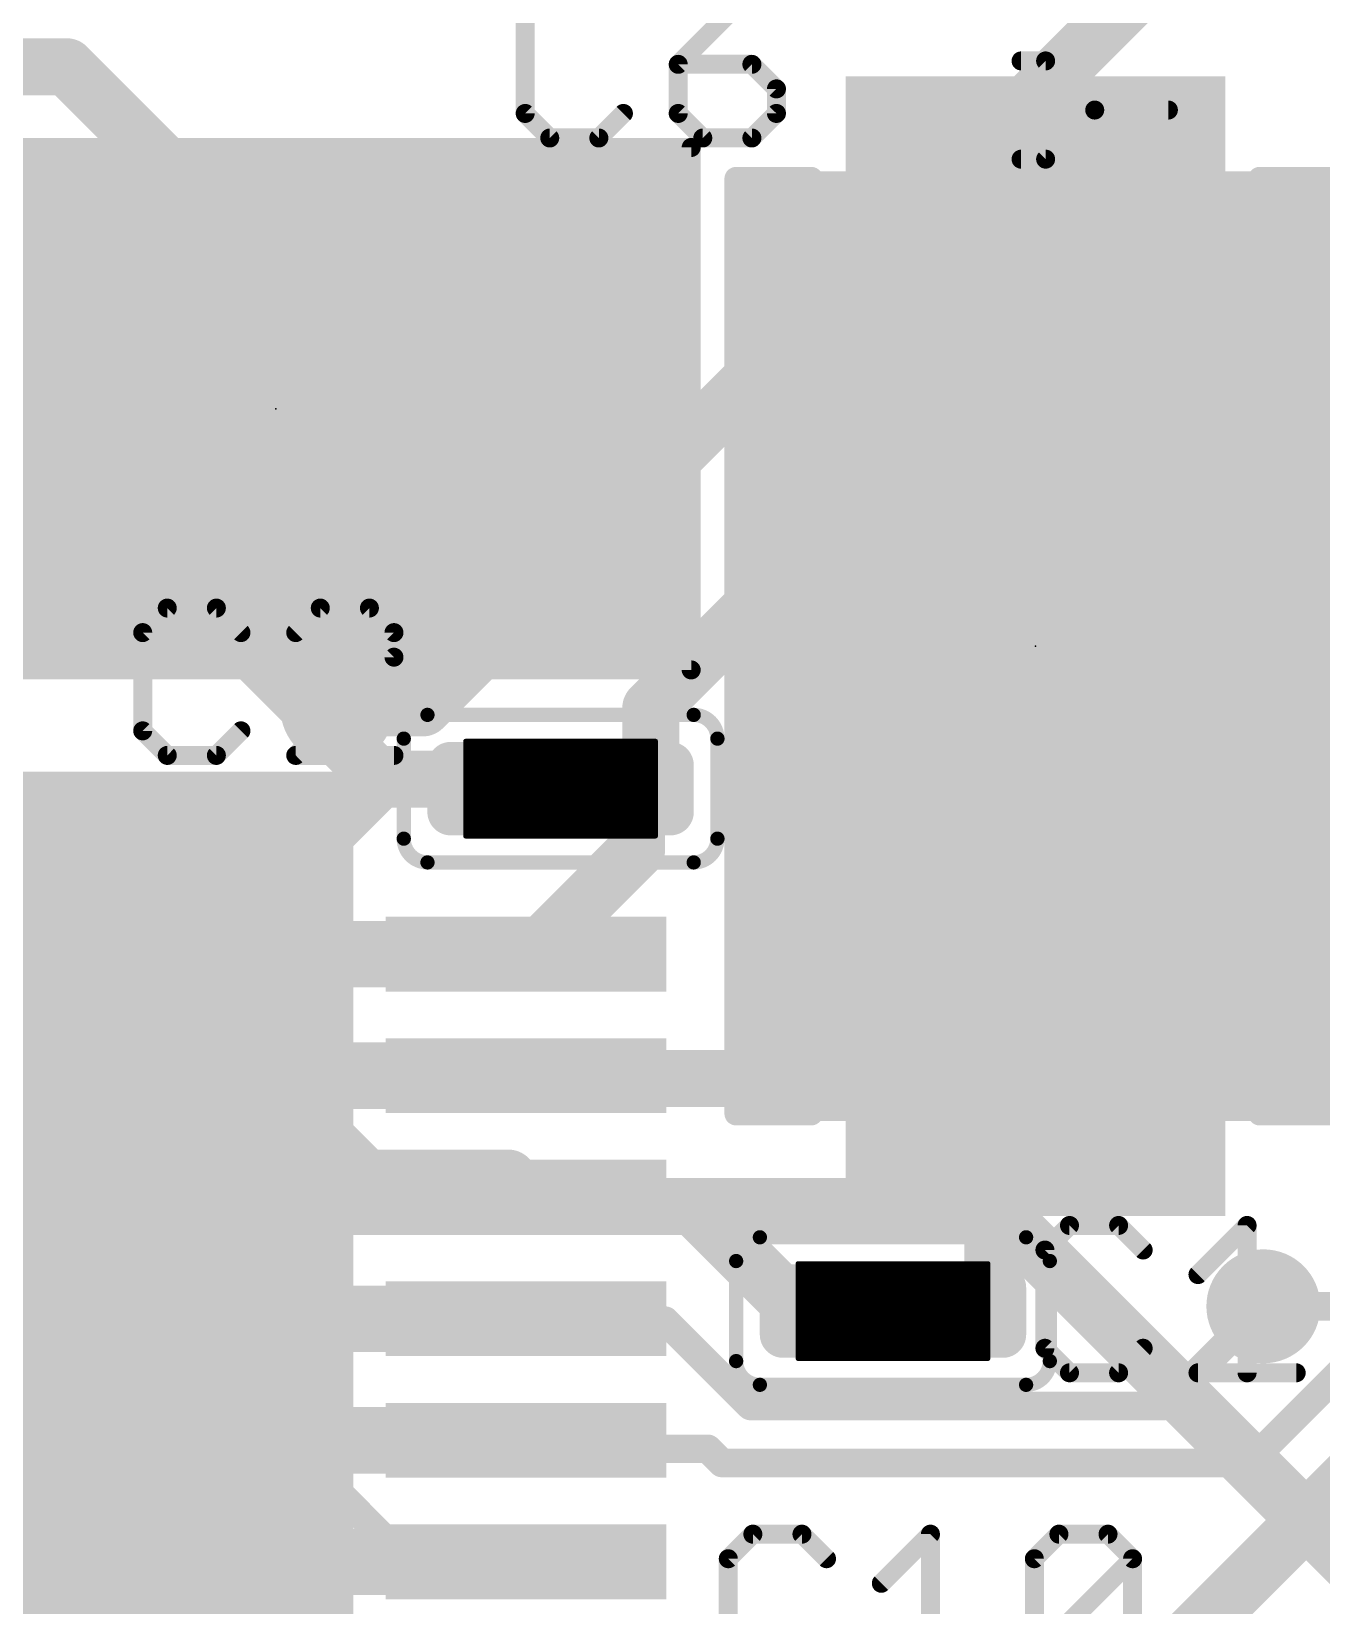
# Model space of a CAD drawing. Extents: x -6.8 to 69.2, y -5 to 26.2.
# Drawn here: x 46.45 to 53.35, y 9.6 to 18.02 of the extents above; entities that cross this region are included whole.
import ezdxf

# ---------------------------------------------------------------- set-up
doc = ezdxf.new("R2010")
doc.units = 0
for name, color, linetype in [('1', 22, 'CONTINUOUS'), ('16', 175, 'CONTINUOUS'), ('18', 82, 'CONTINUOUS'), ('21', 253, 'CONTINUOUS'), ('22', 253, 'CONTINUOUS'), ('23', 7, 'CONTINUOUS'), ('25', 253, 'CONTINUOUS'), ('39', 22, 'CONTINUOUS'), ('51', 253, 'CONTINUOUS')]:
    doc.layers.add(name, color=color, linetype=linetype)

# ---------------------------------------------------------------- blocks, each defined once
blk = doc.blocks.new('RECT80000X80000R50')
at = {"const_width": 0.125}
blk.add_lwpolyline([(0.1875, -0.125), (0.1875, 0.125, 0.4142), (0.125, 0.1875), (-0.125, 0.1875, 0.4142), (-0.1875, 0.125), (-0.1875, -0.125, 0.4142), (-0.125, -0.1875), (0.125, -0.1875, 0.4142)], format="xyb", close=True, dxfattribs=at)
blk.add_solid([(-0.1504, -0.1504), (0.1504, -0.1504), (-0.1504, 0.1504), (0.1504, 0.1504)])
blk = doc.blocks.new('RECT')
blk.add_solid([(-0.5, -0.5), (0.5, -0.5), (-0.5, 0.5), (0.5, 0.5)])
blk = doc.blocks.new('ROUNDV')
at = {"const_width": 0.5}
blk.add_lwpolyline([(0, -0.25, 1), (0, 0.25, 1), (0, -0.25)], format="xyb", dxfattribs=at)

msp = doc.modelspace()

# ---------------------------------------------------------------- linework, layer by layer
at = {"layer": '1'}
for points, const_width in [([(44.4246, 17.8308), (46.6344, 17.8308)], 0.3048), ([(46.6344, 17.8308), (48.4632, 16.002)], 0.3048), ([(51.816, 16.891), (51.816, 16.4592)], 0.3048), ([(51.816, 16.4592), (49.7586, 14.4018)], 0.3048), ([(46.3296, 16.002), (46.2915, 16.002)], 0.3048), ([(46.3296, 16.002), (48.006, 14.3256)], 0.3048), ([(48.4632, 16.002), (49.2125, 16.002)], 0.3048), ([(48.0822, 14.4018), (48.006, 14.3256)], 0.3048), ([(49.7586, 14.4018), (49.7586, 14.097)], 0.3048), ([(48.006, 14.3256), (48.3108, 14.0208)], 0.3048), ([(49.7586, 14.097), (49.7385, 13.97)], 0.3048), ([(48.3108, 14.0208), (48.006, 13.716)], 0.3048), ([(48.3108, 14.0208), (48.768, 14.0208)], 0.3048), ([(48.768, 14.0208), (48.8135, 13.97)], 0.3048), ([(49.6824, 13.9446), (49.7385, 13.97)], 0.3048), ([(49.6824, 13.6398), (49.6824, 13.9446)], 0.3048), ([(48.006, 13.716), (48.006, 12.1158)], 0.3048), ([(49.149, 13.1064), (49.6824, 13.6398)], 0.3048), ([(48.387, 9.906), (44.7294, 13.5636)], 0.1524), ([(49.149, 13.1064), (49.091, 13.085)], 0.3048), ([(51.5112, 12.4206), (51.816, 12.573)], 0.3048), ([(51.816, 12.573), (51.5874, 12.3444)], 0.3048), ([(49.149, 12.4206), (49.091, 12.435)], 0.3048), ([(51.5112, 12.4206), (49.149, 12.4206)], 0.3048), ([(51.5874, 12.3444), (51.5874, 11.2014)], 0.3048), ([(48.006, 12.1158), (48.2346, 11.8872)], 0.3048), ([(52.3494, 9.144), (55.3212, 12.1158)], 0.3048), ([(48.2346, 11.8872), (48.9966, 11.8872)], 0.3048), ([(48.9966, 11.8872), (49.091, 11.785)], 0.3048), ([(49.149, 11.7348), (49.091, 11.785)], 0.3048), ([(49.149, 11.7348), (49.9872, 11.7348)], 0.3048), ([(49.9872, 11.7348), (50.5206, 11.2014)], 0.3048), ([(50.5206, 11.2014), (50.5915, 11.176)], 0.3048), ([(51.5874, 11.2014), (51.5165, 11.176)], 0.3048), ([(53.8734, 11.2776), (52.959, 10.3632)], 0.1524), ([(49.149, 11.1252), (49.091, 11.135)], 0.1524), ([(49.8348, 11.1252), (49.149, 11.1252)], 0.1524), ([(50.292, 10.668), (49.8348, 11.1252)], 0.1524), ([(53.0352, 11.2014), (52.5018, 10.668)], 0.1524), ([(52.5018, 10.668), (50.292, 10.668)], 0.1524), ([(49.149, 10.4394), (49.091, 10.485)], 0.1524), ([(50.0634, 10.4394), (49.149, 10.4394)], 0.1524), ([(50.1396, 10.3632), (50.0634, 10.4394)], 0.1524), ([(52.959, 10.3632), (50.1396, 10.3632)], 0.1524), ([(49.0728, 9.906), (48.387, 9.906)], 0.1524), ([(49.0728, 9.906), (49.091, 9.835)], 0.1524)]:
    msp.add_lwpolyline(points, dxfattribs=dict(at, const_width=const_width))
for points, const_width in [([(46.6883, 17.8847, 1), (46.5805, 17.7769)], 0.1524), ([(46.6344, 17.7546, 1), (46.6344, 17.907)], 0.1524), ([(51.8922, 16.891, 1), (51.7398, 16.891)], 0.1524), ([(51.8699, 16.4053, 1), (51.7621, 16.5131)], 0.1524), ([(51.7398, 16.4592, 1), (51.8922, 16.4592)], 0.1524), ([(46.3835, 16.0559, 1), (46.2757, 15.9481)], 0.1524), ([(46.3296, 15.9258, 1), (46.3296, 16.0782)], 0.1524), ([(48.4632, 16.0782, 1), (48.4632, 15.9258)], 0.1524), ([(48.4093, 15.9481, 1), (48.5171, 16.0559)], 0.1524), ([(49.2125, 15.9258, 1), (49.2125, 16.0782)], 0.1524), ([(48.1361, 14.3479, 1), (48.0283, 14.4557)], 0.1524), ([(49.8348, 14.4018, 1), (49.6824, 14.4018)], 0.1524), ([(49.7047, 14.4557, 1), (49.8125, 14.3479)], 0.1524), ([(48.0599, 14.3795, 1), (47.9521, 14.2717)], 0.1524), ([(47.9521, 14.3795, 1), (48.0599, 14.2717)], 0.1524), ([(47.9521, 14.2717, 1), (48.0599, 14.3795)], 0.1524), ([(49.8339, 14.0851, 1), (49.6833, 14.1089)], 0.1524), ([(48.3108, 14.097, 1), (48.3108, 13.9446)], 0.1524), ([(48.3647, 13.9669, 1), (48.2569, 14.0747)], 0.1524), ([(48.2569, 13.9669, 1), (48.3647, 14.0747)], 0.1524), ([(48.8248, 14.0716, 1), (48.7112, 13.97)], 0.1524), ([(48.768, 13.9446, 1), (48.768, 14.097)], 0.1524), ([(49.6824, 14.097, 1), (49.8348, 14.097)], 0.1524), ([(48.7567, 13.9192, 1), (48.8703, 14.0208)], 0.1524), ([(49.7586, 13.9446, 1), (49.6062, 13.9446)], 0.1524), ([(49.651, 14.014, 1), (49.7138, 13.8752)], 0.1524), ([(49.7699, 13.9006, 1), (49.7071, 14.0394)], 0.1524), ([(49.6632, 13.9819, 1), (49.8138, 13.9581)], 0.1524), ([(48.0822, 13.716, 1), (47.9298, 13.716)], 0.1524), ([(47.9521, 13.7699, 1), (48.0599, 13.6621)], 0.1524), ([(49.7363, 13.5859, 1), (49.6285, 13.6937)], 0.1524), ([(49.6062, 13.6398, 1), (49.7586, 13.6398)], 0.1524), ([(49.0646, 13.1565, 1), (49.1174, 13.0135)], 0.1524), ([(49.0951, 13.1603, 1), (49.2029, 13.0525)], 0.1524), ([(49.1754, 13.0349, 1), (49.1226, 13.1779)], 0.1524), ([(51.8699, 12.5191, 1), (51.7621, 12.6269)], 0.1524), ([(51.8501, 12.5048, 1), (51.7819, 12.6412)], 0.1524), ([(49.1094, 12.509, 1), (49.0726, 12.361)], 0.1524), ([(49.149, 12.4968, 1), (49.149, 12.3444)], 0.1524), ([(49.1306, 12.3466, 1), (49.1674, 12.4946)], 0.1524), ([(51.4771, 12.4888, 1), (51.5453, 12.3524)], 0.1524), ([(51.5112, 12.3444, 1), (51.5112, 12.4968)], 0.1524), ([(51.6636, 12.3444, 1), (51.5112, 12.3444)], 0.1524), ([(51.5335, 12.3983, 1), (51.6413, 12.2905)], 0.1524), ([(48.0599, 12.1697, 1), (47.9521, 12.0619)], 0.1524), ([(47.9298, 12.1158, 1), (48.0822, 12.1158)], 0.1524), ([(48.2346, 11.9634, 1), (48.2346, 11.811)], 0.1524), ([(49.0526, 11.9389, 1), (48.9406, 11.8355)], 0.1524), ([(48.9966, 11.811, 1), (48.9966, 11.9634)], 0.1524), ([(48.1807, 11.8333, 1), (48.2885, 11.9411)], 0.1524), ([(49.1409, 11.8426, 1), (49.0411, 11.7274)], 0.1524), ([(49.035, 11.7333, 1), (49.147, 11.8367)], 0.1524), ([(49.149, 11.811, 1), (49.149, 11.6586)], 0.1524), ([(50.0411, 11.7887, 1), (49.9333, 11.6809)], 0.1524), ([(49.9872, 11.6586, 1), (49.9872, 11.811)], 0.1524), ([(49.0991, 11.6772, 1), (49.1989, 11.7924)], 0.1524), ([(50.5463, 11.2731, 1), (50.4949, 11.1297)], 0.1524), ([(50.4667, 11.1475, 1), (50.5745, 11.2553)], 0.1524), ([(50.5658, 11.1043, 1), (50.6172, 11.2477)], 0.1524), ([(51.4908, 11.2477, 1), (51.5422, 11.1043)], 0.1524), ([(51.6131, 11.1297, 1), (51.5617, 11.2731)], 0.1524), ([(49.0973, 11.1726, 1), (49.0847, 11.0974)], 0.0762), ([(49.149, 11.1633, 1), (49.149, 11.0871)], 0.0762), ([(49.1427, 11.0876, 1), (49.1553, 11.1628)], 0.0762), ([(49.8617, 11.1521, 1), (49.8079, 11.0983)], 0.0762), ([(49.8348, 11.0871, 1), (49.8348, 11.1633)], 0.0762), ([(51.5112, 11.2014, 1), (51.6636, 11.2014)], 0.1524), ([(53.0621, 11.1745, 1), (53.0083, 11.2283)], 0.0762), ([(50.292, 10.7061, 1), (50.292, 10.6299)], 0.0762), ([(50.2651, 10.6411, 1), (50.3189, 10.6949)], 0.0762), ([(52.4749, 10.6949, 1), (52.5287, 10.6411)], 0.0762), ([(52.5018, 10.6299, 1), (52.5018, 10.7061)], 0.0762), ([(49.1145, 10.515, 1), (49.0675, 10.455)], 0.0762), ([(49.149, 10.4775, 1), (49.149, 10.4013)], 0.0762), ([(49.1255, 10.4094, 1), (49.1725, 10.4694)], 0.0762), ([(50.0903, 10.4663, 1), (50.0365, 10.4125)], 0.0762), ([(50.0634, 10.4013, 1), (50.0634, 10.4775)], 0.0762), ([(50.1396, 10.4013, 1), (50.1396, 10.3251)], 0.0762), ([(52.959, 10.3251, 1), (52.959, 10.4013)], 0.0762), ([(50.1127, 10.3363, 1), (50.1665, 10.3901)], 0.0762), ([(52.9321, 10.3901, 1), (52.9859, 10.3363)], 0.0762), ([(48.387, 9.9441, 1), (48.387, 9.8679)], 0.0762), ([(48.3601, 9.8791, 1), (48.4139, 9.9329)], 0.0762), ([(49.1097, 9.9155, 1), (49.0359, 9.8965)], 0.0762), ([(49.0728, 9.8679, 1), (49.0728, 9.9441)], 0.0762), ([(49.0541, 9.8255, 1), (49.1279, 9.8445)], 0.0762)]:
    msp.add_lwpolyline(points, format="xyb", dxfattribs=dict(at, const_width=const_width))
at = {"layer": '16'}
for points, const_width in [([(48.5394, 14.4018), (52.7304, 18.5928)], 0.3048), ([(48.0822, 14.4018), (48.5394, 14.4018)], 0.3048), ([(39.7002, 11.7348), (51.5874, 11.7348)], 0.3048), ([(51.5874, 11.7348), (54.1782, 9.144)], 0.3048), ([(61.6458, 11.2014), (53.0352, 11.2014)], 0.1524)]:
    msp.add_lwpolyline(points, dxfattribs=dict(at, const_width=const_width))
for points, const_width in [([(48.0822, 14.478, 1), (48.0822, 14.3256)], 0.1524), ([(48.4855, 14.4557, 1), (48.5933, 14.3479)], 0.1524), ([(48.5394, 14.3256, 1), (48.5394, 14.478)], 0.1524), ([(51.6413, 11.7887, 1), (51.5335, 11.6809)], 0.1524), ([(51.5874, 11.6586, 1), (51.5874, 11.811)], 0.1524), ([(53.0352, 11.2395, 1), (53.0352, 11.1633)], 0.0762)]:
    msp.add_lwpolyline(points, format="xyb", dxfattribs=dict(at, const_width=const_width))
at = {"layer": '21'}
for points, const_width in [([(45.5295, 17.399), (49.9745, 17.399)], 0.1016), ([(49.9745, 17.399), (49.9745, 14.605)], 0.1016), ([(50.616, 17.232), (50.216, 17.232)], 0.127), ([(50.216, 17.232), (50.216, 12.232)], 0.127), ([(53.416, 17.232), (53.016, 17.232)], 0.127), ([(48.1965, 16.256), (48.1965, 15.748)], 0.127), ([(48.4505, 16.002), (47.9425, 16.002)], 0.127), ([(51.816, 15.367), (51.816, 15.875)], 0.127), ([(51.816, 15.367), (50.546, 15.367)], 0.127), ([(53.086, 15.367), (51.816, 15.367)], 0.127), ([(52.832, 14.986), (50.8, 14.986)], 0.127), ([(50.8, 14.986), (50.8, 14.478)], 0.127), ([(52.832, 14.478), (52.832, 14.986)], 0.127), ([(49.9745, 14.605), (45.5295, 14.605)], 0.1016), ([(50.8, 14.478), (52.832, 14.478)], 0.127), ([(48.564, 14.3645), (49.988, 14.3645)], 0.0762), ([(48.437, 13.7025), (48.437, 14.2375)], 0.0762), ([(50.115, 14.2375), (50.115, 13.7025)], 0.0762), ([(51.816, 14.097), (50.546, 14.097)], 0.127), ([(53.086, 14.097), (51.816, 14.097)], 0.127), ([(51.816, 14.097), (51.816, 13.589)], 0.127), ([(48.066, 13.96), (42.866, 13.96)], 0.2032), ([(48.066, 6.995), (48.066, 13.96)], 0.2032), ([(49.988, 13.5755), (48.564, 13.5755)], 0.0762), ([(50.216, 12.232), (50.616, 12.232)], 0.127), ([(53.016, 12.232), (53.416, 12.232)], 0.127), ([(50.342, 11.5705), (51.766, 11.5705)], 0.0762), ([(50.215, 10.9085), (50.215, 11.4435)], 0.0762), ([(51.893, 11.4435), (51.893, 10.9085)], 0.0762), ([(51.766, 10.7815), (50.342, 10.7815)], 0.0762)]:
    msp.add_lwpolyline(points, dxfattribs=dict(at, const_width=const_width))
for points, const_width in [([(49.9999, 17.399, 1), (49.9491, 17.399)], 0.0508), ([(49.9745, 17.3736, 1), (49.9745, 17.4244)], 0.0508), ([(50.2478, 17.232, 1), (50.1842, 17.232)], 0.0635), ([(50.216, 17.2637, 1), (50.216, 17.2003)], 0.0635), ([(50.616, 17.2003, 1), (50.616, 17.2637)], 0.0635), ([(53.016, 17.2637, 1), (53.016, 17.2003)], 0.0635), ([(48.2283, 16.256, 1), (48.1647, 16.256)], 0.0635), ([(47.9425, 16.0338, 1), (47.9425, 15.9703)], 0.0635), ([(48.4505, 15.9703, 1), (48.4505, 16.0338)], 0.0635), ([(51.8478, 15.875, 1), (51.7843, 15.875)], 0.0635), ([(48.1647, 15.748, 1), (48.2283, 15.748)], 0.0635), ([(50.546, 15.3988, 1), (50.546, 15.3353)], 0.0635), ([(51.816, 15.3988, 1), (51.816, 15.3353)], 0.0635), ([(51.816, 15.3353, 1), (51.816, 15.3988)], 0.0635), ([(53.086, 15.3353, 1), (53.086, 15.3988)], 0.0635), ([(51.7843, 15.367, 1), (51.8478, 15.367)], 0.0635), ([(50.8, 15.0178, 1), (50.8, 14.9543)], 0.0635), ([(50.8318, 14.986, 1), (50.7683, 14.986)], 0.0635), ([(52.8638, 14.986, 1), (52.8002, 14.986)], 0.0635), ([(52.832, 14.9543, 1), (52.832, 15.0178)], 0.0635), ([(49.9745, 14.5796, 1), (49.9745, 14.6304)], 0.0508), ([(49.9491, 14.605, 1), (49.9999, 14.605)], 0.0508), ([(50.8, 14.5098, 1), (50.8, 14.4463)], 0.0635), ([(50.7683, 14.478, 1), (50.8318, 14.478)], 0.0635), ([(52.8002, 14.478, 1), (52.8638, 14.478)], 0.0635), ([(52.832, 14.4463, 1), (52.832, 14.5098)], 0.0635), ([(48.564, 14.3645, 0.4142), (48.437, 14.2375)], 0.0762), ([(48.564, 14.3836, 1), (48.564, 14.3455)], 0.0381), ([(48.564, 14.3455, 1), (48.564, 14.3836)], 0.0381), ([(50.115, 14.2375, 0.4142), (49.988, 14.3645)], 0.0762), ([(49.988, 14.3836, 1), (49.988, 14.3455)], 0.0381), ([(49.988, 14.3455, 1), (49.988, 14.3836)], 0.0381), ([(48.4561, 14.2375, 1), (48.418, 14.2375)], 0.0381), ([(48.418, 14.2375, 1), (48.4561, 14.2375)], 0.0381), ([(50.1341, 14.2375, 1), (50.096, 14.2375)], 0.0381), ([(50.096, 14.2375, 1), (50.1341, 14.2375)], 0.0381), ([(50.546, 14.1288, 1), (50.546, 14.0653)], 0.0635), ([(51.816, 14.1288, 1), (51.816, 14.0653)], 0.0635), ([(51.8478, 14.097, 1), (51.7843, 14.097)], 0.0635), ([(51.816, 14.0653, 1), (51.816, 14.1288)], 0.0635), ([(53.086, 14.0653, 1), (53.086, 14.1288)], 0.0635), ([(48.1168, 13.96, 1), (48.0152, 13.96)], 0.1016), ([(48.066, 13.9092, 1), (48.066, 14.0108)], 0.1016), ([(48.437, 13.7025, 0.4142), (48.564, 13.5755)], 0.0762), ([(48.4561, 13.7025, 1), (48.418, 13.7025)], 0.0381), ([(49.988, 13.5755, 0.4142), (50.115, 13.7025)], 0.0762), ([(50.1341, 13.7025, 1), (50.096, 13.7025)], 0.0381), ([(48.418, 13.7025, 1), (48.4561, 13.7025)], 0.0381), ([(50.096, 13.7025, 1), (50.1341, 13.7025)], 0.0381), ([(48.564, 13.5945, 1), (48.564, 13.5564)], 0.0381), ([(48.564, 13.5564, 1), (48.564, 13.5945)], 0.0381), ([(49.988, 13.5945, 1), (49.988, 13.5564)], 0.0381), ([(49.988, 13.5564, 1), (49.988, 13.5945)], 0.0381), ([(51.7843, 13.589, 1), (51.8478, 13.589)], 0.0635), ([(50.216, 12.2638, 1), (50.216, 12.2003)], 0.0635), ([(50.616, 12.2003, 1), (50.616, 12.2638)], 0.0635), ([(53.016, 12.2638, 1), (53.016, 12.2003)], 0.0635), ([(50.1842, 12.232, 1), (50.2478, 12.232)], 0.0635), ([(50.342, 11.5705, 0.4142), (50.215, 11.4435)], 0.0762), ([(50.342, 11.5896, 1), (50.342, 11.5515)], 0.0381), ([(50.342, 11.5515, 1), (50.342, 11.5896)], 0.0381), ([(51.766, 11.5896, 1), (51.766, 11.5515)], 0.0381), ([(51.893, 11.4435, 0.4142), (51.766, 11.5705)], 0.0762), ([(51.766, 11.5515, 1), (51.766, 11.5896)], 0.0381), ([(50.2341, 11.4435, 1), (50.196, 11.4435)], 0.0381), ([(50.196, 11.4435, 1), (50.2341, 11.4435)], 0.0381), ([(51.9121, 11.4435, 1), (51.874, 11.4435)], 0.0381), ([(51.874, 11.4435, 1), (51.9121, 11.4435)], 0.0381), ([(50.215, 10.9085, 0.4142), (50.342, 10.7815)], 0.0762), ([(50.2341, 10.9085, 1), (50.196, 10.9085)], 0.0381), ([(51.766, 10.7815, 0.4142), (51.893, 10.9085)], 0.0762), ([(51.9121, 10.9085, 1), (51.874, 10.9085)], 0.0381), ([(50.196, 10.9085, 1), (50.2341, 10.9085)], 0.0381), ([(51.874, 10.9085, 1), (51.9121, 10.9085)], 0.0381), ([(50.342, 10.8006, 1), (50.342, 10.7625)], 0.0381), ([(50.342, 10.7625, 1), (50.342, 10.8006)], 0.0381), ([(51.766, 10.8006, 1), (51.766, 10.7625)], 0.0381), ([(51.766, 10.7625, 1), (51.766, 10.8006)], 0.0381)]:
    msp.add_lwpolyline(points, format="xyb", dxfattribs=dict(at, const_width=const_width))
at = {"layer": '22'}
for points, const_width in [([(46.482, 11.176, 1), (46.482, 13.716, 1), (46.482, 11.176)], 0.1524), ([(46.9236, 12.8718, 1), (46.8697, 12.8179)], 0.0762), ([(46.8966, 12.8068, 1), (46.8966, 12.883)], 0.0762), ([(47.2059, 12.5737, 1), (47.1297, 12.5737)], 0.0762), ([(47.1409, 12.5468, 1), (47.1947, 12.6006)], 0.0762), ([(47.1297, 12.0314, 1), (47.2059, 12.0314)], 0.0762), ([(47.1947, 12.0044, 1), (47.1409, 12.0583)], 0.0762), ([(46.8697, 11.7871, 1), (46.9236, 11.7333)], 0.0762), ([(46.8966, 11.7221, 1), (46.8966, 11.7983)], 0.0762)]:
    msp.add_lwpolyline(points, format="xyb", dxfattribs=dict(at, const_width=const_width))
at = {"layer": '22', "const_width": 0.1524}
for points in [[(46.0831, 12.8449), (46.8966, 12.8449)], [(46.8966, 12.8449), (47.1678, 12.5737)], [(47.1678, 12.5737), (47.1678, 12.0314)], [(47.1678, 12.0314), (46.8966, 11.7602)], [(46.8966, 11.7602), (46.0831, 11.7602)]]:
    msp.add_lwpolyline(points, dxfattribs=at)
at = {"layer": '23'}
for p in [(47.752, 16.002), (51.816, 14.732), (49.276, 13.97), (51.054, 11.176)]:
    msp.add_point(p, dxfattribs=at)
at = {"layer": '25', "const_width": 0.1016}
for points in [[(49.0866, 18.1065), (49.0866, 17.5811)], [(50.1679, 18.1065), (49.9052, 17.8438)], [(49.9052, 17.8438), (49.9052, 17.5811)], [(50.2993, 17.8438), (49.9052, 17.8438)], [(50.4306, 17.7125), (50.2993, 17.8438)], [(51.8705, 17.862), (51.7391, 17.862)], [(52.1332, 17.5993), (51.8705, 17.862)], [(50.4306, 17.5811), (50.4306, 17.7125)], [(49.0866, 17.5811), (49.218, 17.4498)], [(49.4807, 17.4498), (49.612, 17.5811)], [(49.9052, 17.5811), (50.0366, 17.4498)], [(50.2993, 17.4498), (50.4306, 17.5811)], [(51.8705, 17.3366), (52.1332, 17.5993)], [(52.1332, 17.5993), (52.5272, 17.5993)], [(49.218, 17.4498), (49.4807, 17.4498)], [(50.0366, 17.4498), (50.2993, 17.4498)], [(51.7391, 17.3366), (51.8705, 17.3366)], [(47.1721, 14.9359), (47.0408, 14.8045)], [(47.4348, 14.9359), (47.1721, 14.9359)], [(47.5662, 14.8045), (47.4348, 14.9359)], [(47.9907, 14.9359), (47.8594, 14.8045)], [(48.2534, 14.9359), (47.9907, 14.9359)], [(48.3848, 14.8045), (48.2534, 14.9359)], [(47.0408, 14.8045), (47.0408, 14.2791)], [(48.3848, 14.6732), (48.3848, 14.8045)], [(47.8594, 14.1478), (48.3848, 14.6732)], [(47.0408, 14.2791), (47.1721, 14.1478)], [(47.4348, 14.1478), (47.5662, 14.2791)], [(47.1721, 14.1478), (47.4348, 14.1478)], [(48.3848, 14.1478), (47.8594, 14.1478)], [(51.9981, 11.6339), (51.8668, 11.5025)], [(52.2608, 11.6339), (51.9981, 11.6339)], [(52.3922, 11.5025), (52.2608, 11.6339)], [(52.6854, 11.3712), (52.9481, 11.6339)], [(52.9481, 11.6339), (52.9481, 10.8458)], [(51.8668, 11.5025), (51.8668, 10.9771)], [(51.8668, 10.9771), (51.9981, 10.8458)], [(52.2608, 10.8458), (52.3922, 10.9771)], [(51.9981, 10.8458), (52.2608, 10.8458)], [(52.6854, 10.8458), (53.2108, 10.8458)], [(50.3044, 9.9829), (50.1731, 9.8515)], [(50.5671, 9.9829), (50.3044, 9.9829)], [(50.6984, 9.8515), (50.5671, 9.9829)], [(50.9916, 9.7202), (51.2543, 9.9829)], [(51.2543, 9.9829), (51.2543, 9.1948)], [(51.8102, 9.8515), (51.9416, 9.9829)], [(51.9416, 9.9829), (52.2043, 9.9829)], [(52.2043, 9.9829), (52.3356, 9.8515)], [(50.1731, 9.8515), (50.1731, 9.3261)], [(51.8102, 9.3261), (51.8102, 9.8515)], [(51.8102, 9.3261), (52.3356, 9.8515)], [(52.3356, 9.8515), (52.3356, 9.3261)]]:
    msp.add_lwpolyline(points, dxfattribs=at)
at = {"layer": '25', "const_width": 0.0508}
for points in [[(49.9306, 17.8438, 1), (49.8798, 17.8438)], [(49.9052, 17.8692, 1), (49.9052, 17.8184)], [(49.8873, 17.8618, 1), (49.9232, 17.8259)], [(50.3172, 17.8618, 1), (50.2813, 17.8259)], [(50.2993, 17.8184, 1), (50.2993, 17.8692)], [(51.7391, 17.8874, 1), (51.7391, 17.8366)], [(51.8884, 17.88, 1), (51.8525, 17.8441)], [(51.8705, 17.8366, 1), (51.8705, 17.8874)], [(50.456, 17.7125, 1), (50.4052, 17.7125)], [(50.4126, 17.6945, 1), (50.4486, 17.7305)], [(49.0612, 17.5811, 1), (49.112, 17.5811)], [(49.1046, 17.5991, 1), (49.0687, 17.5632)], [(49.63, 17.5632, 1), (49.5941, 17.5991)], [(49.8798, 17.5811, 1), (49.9306, 17.5811)], [(49.9232, 17.5991, 1), (49.8873, 17.5632)], [(50.4052, 17.5811, 1), (50.456, 17.5811)], [(50.4486, 17.5632, 1), (50.4126, 17.5991)], [(52.1332, 17.6247, 1), (52.1332, 17.5739)], [(52.1511, 17.5814, 1), (52.1152, 17.6173)], [(52.1152, 17.5814, 1), (52.1511, 17.6173)], [(52.5272, 17.5739, 1), (52.5272, 17.6247)], [(49.218, 17.4752, 1), (49.218, 17.4244)], [(49.2, 17.4318, 1), (49.2359, 17.4678)], [(49.4627, 17.4678, 1), (49.4986, 17.4318)], [(49.4807, 17.4244, 1), (49.4807, 17.4752)], [(50.0366, 17.4752, 1), (50.0366, 17.4244)], [(50.0186, 17.4318, 1), (50.0545, 17.4678)], [(50.2813, 17.4678, 1), (50.3172, 17.4318)], [(50.2993, 17.4244, 1), (50.2993, 17.4752)], [(51.7391, 17.362, 1), (51.7391, 17.3112)], [(51.8525, 17.3546, 1), (51.8884, 17.3187)], [(51.8705, 17.3112, 1), (51.8705, 17.362)], [(47.1721, 14.9613, 1), (47.1721, 14.9105)], [(47.1901, 14.9179, 1), (47.1542, 14.9538)], [(47.4528, 14.9538, 1), (47.4169, 14.9179)], [(47.4348, 14.9105, 1), (47.4348, 14.9613)], [(47.9907, 14.9613, 1), (47.9907, 14.9105)], [(48.0087, 14.9179, 1), (47.9728, 14.9538)], [(48.2714, 14.9538, 1), (48.2355, 14.9179)], [(48.2534, 14.9105, 1), (48.2534, 14.9613)], [(47.0662, 14.8045, 1), (47.0154, 14.8045)], [(47.0228, 14.8225, 1), (47.0588, 14.7866)], [(47.5482, 14.7866, 1), (47.5841, 14.8225)], [(47.8414, 14.8225, 1), (47.8773, 14.7866)], [(48.4102, 14.8045, 1), (48.3594, 14.8045)], [(48.3668, 14.7866, 1), (48.4027, 14.8225)], [(48.3594, 14.6732, 1), (48.4102, 14.6732)], [(48.4027, 14.6552, 1), (48.3668, 14.6911)], [(47.0588, 14.2971, 1), (47.0228, 14.2612)], [(47.5841, 14.2612, 1), (47.5482, 14.2971)], [(47.0154, 14.2791, 1), (47.0662, 14.2791)], [(47.1721, 14.1732, 1), (47.1721, 14.1224)], [(47.1542, 14.1298, 1), (47.1901, 14.1658)], [(47.4169, 14.1658, 1), (47.4528, 14.1298)], [(47.4348, 14.1224, 1), (47.4348, 14.1732)], [(47.8414, 14.1658, 1), (47.8773, 14.1298)], [(47.8594, 14.1732, 1), (47.8594, 14.1224)], [(48.3848, 14.1224, 1), (48.3848, 14.1732)], [(51.9981, 11.6593, 1), (51.9981, 11.6085)], [(52.0161, 11.6159, 1), (51.9802, 11.6518)], [(52.2788, 11.6518, 1), (52.2429, 11.6159)], [(52.2608, 11.6085, 1), (52.2608, 11.6593)], [(52.9735, 11.6339, 1), (52.9227, 11.6339)], [(52.966, 11.6159, 1), (52.9301, 11.6518)], [(51.8922, 11.5025, 1), (51.8414, 11.5025)], [(51.8488, 11.5205, 1), (51.8848, 11.4846)], [(52.3742, 11.4846, 1), (52.4101, 11.5205)], [(52.6674, 11.3891, 1), (52.7033, 11.3532)], [(51.8848, 10.9951, 1), (51.8488, 10.9592)], [(52.4101, 10.9592, 1), (52.3742, 10.9951)], [(51.8414, 10.9771, 1), (51.8922, 10.9771)], [(51.9981, 10.8712, 1), (51.9981, 10.8204)], [(51.9802, 10.8278, 1), (52.0161, 10.8638)], [(52.2429, 10.8638, 1), (52.2788, 10.8278)], [(52.2608, 10.8204, 1), (52.2608, 10.8712)], [(52.6854, 10.8712, 1), (52.6854, 10.8204)], [(52.9227, 10.8458, 1), (52.9735, 10.8458)], [(53.2108, 10.8204, 1), (53.2108, 10.8712)], [(50.3044, 10.0083, 1), (50.3044, 9.9575)], [(50.3224, 9.9649, 1), (50.2864, 10.0008)], [(50.5851, 10.0008, 1), (50.5491, 9.9649)], [(50.5671, 9.9575, 1), (50.5671, 10.0083)], [(51.2797, 9.9829, 1), (51.2289, 9.9829)], [(51.2723, 9.9649, 1), (51.2364, 10.0008)], [(51.9416, 10.0083, 1), (51.9416, 9.9575)], [(51.9595, 9.9649, 1), (51.9236, 10.0008)], [(52.2222, 10.0008, 1), (52.1863, 9.9649)], [(52.2043, 9.9575, 1), (52.2043, 10.0083)], [(50.1985, 9.8515, 1), (50.1477, 9.8515)], [(50.1551, 9.8695, 1), (50.191, 9.8336)], [(50.6805, 9.8336, 1), (50.7164, 9.8695)], [(51.8356, 9.8515, 1), (51.7848, 9.8515)], [(51.7923, 9.8695, 1), (51.8282, 9.8336)], [(52.361, 9.8515, 1), (52.3102, 9.8515)], [(52.3536, 9.8336, 1), (52.3176, 9.8695)], [(52.3176, 9.8336, 1), (52.3536, 9.8695)], [(50.9737, 9.7381, 1), (51.0096, 9.7022)]]:
    msp.add_lwpolyline(points, format="xyb", dxfattribs=at)
at = {"layer": '51', "const_width": 0.0254}
for points in [[(48.768, 14.224), (49.784, 14.224)], [(48.768, 13.716), (48.768, 14.224)], [(49.784, 14.224), (49.784, 13.716)], [(48.768, 14.1986), (49.784, 14.1986)], [(48.768, 14.1732), (49.784, 14.1732)], [(48.768, 14.1478), (49.784, 14.1478)], [(48.768, 14.1224), (49.784, 14.1224)], [(48.768, 14.097), (49.784, 14.097)], [(48.768, 14.0716), (49.784, 14.0716)], [(48.768, 14.0462), (49.784, 14.0462)], [(48.768, 14.0208), (49.784, 14.0208)], [(48.768, 13.9954), (49.784, 13.9954)], [(48.768, 13.97), (49.784, 13.97)], [(48.768, 13.9446), (49.784, 13.9446)], [(48.768, 13.9192), (49.784, 13.9192)], [(48.768, 13.8938), (49.784, 13.8938)], [(48.768, 13.8684), (49.784, 13.8684)], [(48.768, 13.843), (49.784, 13.843)], [(48.768, 13.8176), (49.784, 13.8176)], [(48.768, 13.7922), (49.784, 13.7922)], [(48.768, 13.7668), (49.784, 13.7668)], [(48.768, 13.7414), (49.784, 13.7414)], [(49.784, 13.716), (48.768, 13.716)], [(48.768, 13.716), (49.784, 13.716)], [(50.546, 11.43), (51.562, 11.43)], [(50.546, 10.922), (50.546, 11.43)], [(50.546, 11.4046), (51.562, 11.4046)], [(50.546, 11.3792), (51.562, 11.3792)], [(50.546, 11.3538), (51.562, 11.3538)], [(51.562, 11.43), (51.562, 10.922)], [(50.546, 11.3284), (51.562, 11.3284)], [(50.546, 11.303), (51.562, 11.303)], [(50.546, 11.2776), (51.562, 11.2776)], [(50.546, 11.2522), (51.562, 11.2522)], [(50.546, 11.2268), (51.562, 11.2268)], [(50.546, 11.2014), (51.562, 11.2014)], [(50.546, 11.176), (51.562, 11.176)], [(50.546, 11.1506), (51.562, 11.1506)], [(50.546, 11.1252), (51.562, 11.1252)], [(50.546, 11.0998), (51.562, 11.0998)], [(50.546, 11.0744), (51.562, 11.0744)], [(50.546, 11.049), (51.562, 11.049)], [(50.546, 11.0236), (51.562, 11.0236)], [(50.546, 10.9982), (51.562, 10.9982)], [(50.546, 10.9728), (51.562, 10.9728)], [(50.546, 10.9474), (51.562, 10.9474)], [(51.562, 10.922), (50.546, 10.922)], [(50.546, 10.922), (51.562, 10.922)]]:
    msp.add_lwpolyline(points, dxfattribs=at)
at = {"layer": '51', "const_width": 0.0127}
for points in [[(48.768, 14.2303, 1), (48.768, 14.2177)], [(48.7743, 14.224, 1), (48.7617, 14.224)], [(49.7903, 14.224, 1), (49.7777, 14.224)], [(49.784, 14.2177, 1), (49.784, 14.2303)], [(48.768, 14.205, 1), (48.768, 14.1923)], [(48.768, 14.1796, 1), (48.768, 14.1669)], [(48.768, 14.1541, 1), (48.768, 14.1415)], [(49.784, 14.1923, 1), (49.784, 14.205)], [(49.784, 14.1669, 1), (49.784, 14.1796)], [(49.784, 14.1415, 1), (49.784, 14.1541)], [(48.768, 14.1288, 1), (48.768, 14.1161)], [(48.768, 14.1034, 1), (48.768, 14.0907)], [(48.768, 14.0526, 1), (48.768, 14.0399)], [(48.768, 14.0779, 1), (48.768, 14.0653)], [(49.784, 14.1161, 1), (49.784, 14.1288)], [(49.784, 14.0907, 1), (49.784, 14.1034)], [(49.784, 14.0653, 1), (49.784, 14.0779)], [(49.784, 14.0399, 1), (49.784, 14.0526)], [(48.768, 14.0272, 1), (48.768, 14.0145)], [(48.768, 13.9764, 1), (48.768, 13.9637)], [(48.768, 14.0017, 1), (48.768, 13.9891)], [(49.784, 14.0145, 1), (49.784, 14.0272)], [(49.784, 13.9891, 1), (49.784, 14.0017)], [(49.784, 13.9637, 1), (49.784, 13.9764)], [(48.768, 13.951, 1), (48.768, 13.9383)], [(48.768, 13.9002, 1), (48.768, 13.8875)], [(48.768, 13.9255, 1), (48.768, 13.9129)], [(49.784, 13.9383, 1), (49.784, 13.951)], [(49.784, 13.9129, 1), (49.784, 13.9255)], [(49.784, 13.8875, 1), (49.784, 13.9002)], [(48.768, 13.8748, 1), (48.768, 13.8621)], [(48.768, 13.8239, 1), (48.768, 13.8113)], [(48.768, 13.8493, 1), (48.768, 13.8367)], [(49.784, 13.8621, 1), (49.784, 13.8748)], [(49.784, 13.8367, 1), (49.784, 13.8493)], [(49.784, 13.8113, 1), (49.784, 13.8239)], [(48.768, 13.7986, 1), (48.768, 13.7859)], [(48.768, 13.7477, 1), (48.768, 13.7351)], [(48.768, 13.7224, 1), (48.768, 13.7097)], [(48.768, 13.7224, 1), (48.768, 13.7097)], [(48.768, 13.7731, 1), (48.768, 13.7605)], [(48.7617, 13.716, 1), (48.7743, 13.716)], [(49.7777, 13.716, 1), (49.7903, 13.716)], [(49.784, 13.7859, 1), (49.784, 13.7986)], [(49.784, 13.7605, 1), (49.784, 13.7731)], [(49.784, 13.7351, 1), (49.784, 13.7477)], [(49.784, 13.7097, 1), (49.784, 13.7224)], [(49.784, 13.7097, 1), (49.784, 13.7224)], [(50.546, 11.4363, 1), (50.546, 11.4237)], [(50.546, 11.4109, 1), (50.546, 11.3983)], [(50.546, 11.3856, 1), (50.546, 11.3729)], [(50.546, 11.3601, 1), (50.546, 11.3475)], [(50.5523, 11.43, 1), (50.5397, 11.43)], [(51.5684, 11.43, 1), (51.5557, 11.43)], [(51.562, 11.4237, 1), (51.562, 11.4363)], [(51.562, 11.3983, 1), (51.562, 11.4109)], [(51.562, 11.3729, 1), (51.562, 11.3856)], [(51.562, 11.3475, 1), (51.562, 11.3601)], [(50.546, 11.3347, 1), (50.546, 11.3221)], [(50.546, 11.3094, 1), (50.546, 11.2967)], [(50.546, 11.284, 1), (50.546, 11.2713)], [(51.562, 11.3221, 1), (51.562, 11.3347)], [(51.562, 11.2967, 1), (51.562, 11.3094)], [(51.562, 11.2713, 1), (51.562, 11.284)], [(50.546, 11.2585, 1), (50.546, 11.2459)], [(50.546, 11.2332, 1), (50.546, 11.2205)], [(50.546, 11.2078, 1), (50.546, 11.1951)], [(51.562, 11.2459, 1), (51.562, 11.2585)], [(51.562, 11.2205, 1), (51.562, 11.2332)], [(51.562, 11.1951, 1), (51.562, 11.2078)], [(50.546, 11.1823, 1), (50.546, 11.1697)], [(50.546, 11.157, 1), (50.546, 11.1443)], [(50.546, 11.1316, 1), (50.546, 11.1189)], [(50.546, 11.1061, 1), (50.546, 11.0935)], [(51.562, 11.1697, 1), (51.562, 11.1823)], [(51.562, 11.1443, 1), (51.562, 11.157)], [(51.562, 11.1189, 1), (51.562, 11.1316)], [(51.562, 11.0935, 1), (51.562, 11.1061)], [(50.546, 11.0808, 1), (50.546, 11.0681)], [(50.546, 11.0554, 1), (50.546, 11.0427)], [(50.546, 11.0299, 1), (50.546, 11.0173)], [(51.562, 11.0681, 1), (51.562, 11.0808)], [(51.562, 11.0427, 1), (51.562, 11.0554)], [(51.562, 11.0173, 1), (51.562, 11.0299)], [(50.546, 11.0046, 1), (50.546, 10.9919)], [(50.546, 10.9792, 1), (50.546, 10.9665)], [(50.546, 10.9537, 1), (50.546, 10.9411)], [(51.562, 10.9919, 1), (51.562, 11.0046)], [(51.562, 10.9665, 1), (51.562, 10.9792)], [(51.562, 10.9411, 1), (51.562, 10.9537)], [(50.546, 10.9284, 1), (50.546, 10.9157)], [(50.546, 10.9284, 1), (50.546, 10.9157)], [(50.5397, 10.922, 1), (50.5523, 10.922)], [(51.5557, 10.922, 1), (51.5684, 10.922)], [(51.562, 10.9157, 1), (51.562, 10.9284)], [(51.562, 10.9157, 1), (51.562, 10.9284)]]:
    msp.add_lwpolyline(points, format="xyb", dxfattribs=at)

# ---------------------------------------------------------------- block references
at = {"layer": '1'}
for p, xscale, yscale, rotation in [((51.816, 16.891), 1.778, 2.032, 270), ((49.2125, 16.002), 1.143, 2.286, 180), ((51.816, 12.573), 1.778, 2.032, 270), ((49.091, 13.085), 0.4, 1.5, 90), ((49.091, 12.435), 0.4, 1.5, 90), ((49.091, 11.785), 0.4, 1.5, 90), ((49.091, 11.135), 0.4, 1.5, 90), ((49.091, 10.485), 0.4, 1.5, 90), ((49.091, 9.835), 0.4, 1.5, 90)]:
    msp.add_blockref('RECT', p, dxfattribs=dict(at, xscale=xscale, yscale=yscale, rotation=rotation))
at = {"layer": '1', "xscale": 1.143, "yscale": 2.286}
msp.add_blockref('RECT', (46.2915, 16.002), dxfattribs=at)
at = {"layer": '1'}
for p in [(48.8135, 13.97), (49.7385, 13.97), (50.5915, 11.176), (51.5165, 11.176)]:
    msp.add_blockref('RECT80000X80000R50', p, dxfattribs=at)
at = {"layer": '18', "xscale": 0.6096, "yscale": 0.6096}
for p in [(48.0822, 14.4018), (48.0822, 14.4018), (53.0352, 11.2014), (53.0352, 11.2014)]:
    msp.add_blockref('ROUNDV', p, dxfattribs=at)
at = {"layer": '39'}
for p, xscale, yscale, rotation in [((47.752, 16.002), 4.445, 2.794, 180), ((51.816, 14.732), 5.08, 3.302, 270), ((45.466, 10.16), 7.62, 5.2, 90)]:
    msp.add_blockref('RECT', p, dxfattribs=dict(at, xscale=xscale, yscale=yscale, rotation=rotation))
at = {"layer": '51'}
for p, xscale, yscale, rotation in [((51.816, 16.637), 1.27, 2.032, 270), ((51.816, 12.827), 1.27, 2.032, 270), ((48.7553, 13.0851), 0.3556, 1.2954, 90), ((48.7553, 12.4351), 0.3556, 1.2954, 90), ((48.7553, 11.7851), 0.3556, 1.2954, 90), ((48.7553, 11.1349), 0.3556, 1.2954, 90), ((48.7553, 10.4849), 0.3556, 1.2954, 90), ((48.7553, 9.8349), 0.3556, 1.2954, 90)]:
    msp.add_blockref('RECT', p, dxfattribs=dict(at, xscale=xscale, yscale=yscale, rotation=rotation))

doc.saveas('drawing.dxf')
